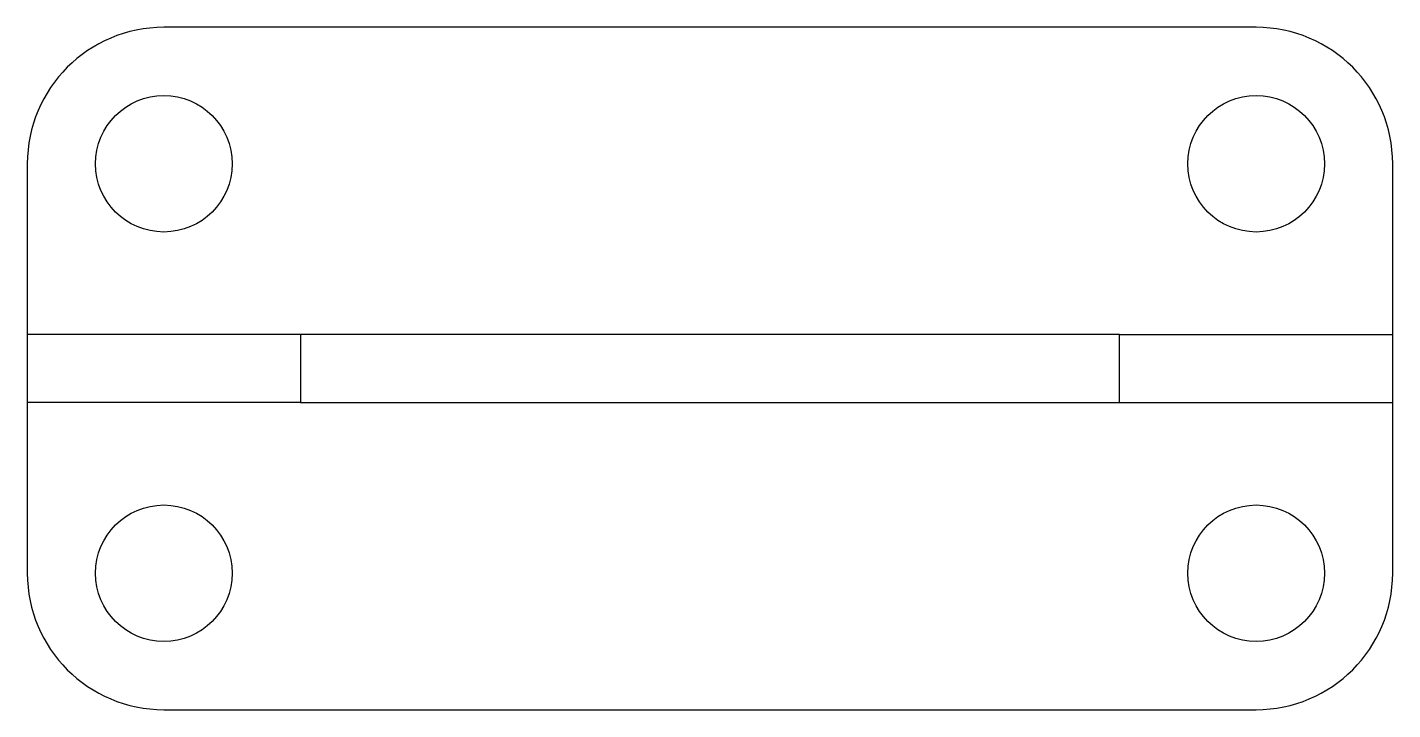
# Model space of a CAD drawing. Header units: millimetres. Extents: x -50 to 50, y -25 to 25.
import ezdxf

# ---------------------------------------------------------------- set-up
doc = ezdxf.new("R2010")
doc.units = ezdxf.units.MM
doc.layers.add('Shape2DView001', color=7, linetype='CONTINUOUS')

msp = doc.modelspace()

# ---------------------------------------------------------------- linework, layer by layer
at = {"layer": 'Shape2DView001'}
for p, q in [((40, 25), (-40, 25)), ((-50, 15), (-50, 2.5)), ((50, 2.5), (50, 15)), ((-50, 2.5), (-50, -2.5)), ((30, 2.5), (-30, 2.5)), ((-30, 2.5), (-30, -2.5)), ((30, -2.5), (30, 2.5)), ((50, -2.5), (50, 2.5)), ((-50, -2.5), (-50, -15)), ((-30, -2.5), (30, -2.5)), ((50, -15), (50, -2.5)), ((-40, -25), (40, -25))]:
    msp.add_line(p, q, dxfattribs=at)
for centre in [(-40, 15), (40, 15), (-40, -15), (40, -15)]:
    msp.add_circle(centre, 5, dxfattribs=at)
for centre, start, end in [((-40, 15), 90, 180), ((40, 15), 0, 90), ((-40, -15), 180, -90), ((40, -15), -90, 0)]:
    msp.add_arc(centre, 10, start, end, dxfattribs=at)
for points in [[(-30, 2.5), (-32.24, 2.5), (-34.45, 2.5), (-36.61, 2.5), (-38.68, 2.5), (-40.64, 2.5), (-42.47, 2.5), (-44.14, 2.5), (-45.64, 2.5), (-46.93, 2.5), (-48.02, 2.5), (-48.88, 2.5), (-49.5, 2.5), (-49.87, 2.5), (-50, 2.5)], [(30, 2.5), (32.24, 2.5), (34.45, 2.5), (36.61, 2.5), (38.68, 2.5), (40.64, 2.5), (42.47, 2.5), (44.14, 2.5), (45.64, 2.5), (46.93, 2.5), (48.02, 2.5), (48.88, 2.5), (49.5, 2.5), (49.87, 2.5), (50, 2.5)], [(-30, -2.5), (-32.24, -2.5), (-34.45, -2.5), (-36.61, -2.5), (-38.68, -2.5), (-40.64, -2.5), (-42.47, -2.5), (-44.14, -2.5), (-45.64, -2.5), (-46.93, -2.5), (-48.02, -2.5), (-48.88, -2.5), (-49.5, -2.5), (-49.87, -2.5), (-50, -2.5)], [(30, -2.5), (32.24, -2.5), (34.45, -2.5), (36.61, -2.5), (38.68, -2.5), (40.64, -2.5), (42.47, -2.5), (44.14, -2.5), (45.64, -2.5), (46.93, -2.5), (48.02, -2.5), (48.88, -2.5), (49.5, -2.5), (49.87, -2.5), (50, -2.5)]]:
    msp.add_open_spline(points, degree=1, dxfattribs=at)

doc.saveas('drawing.dxf')
